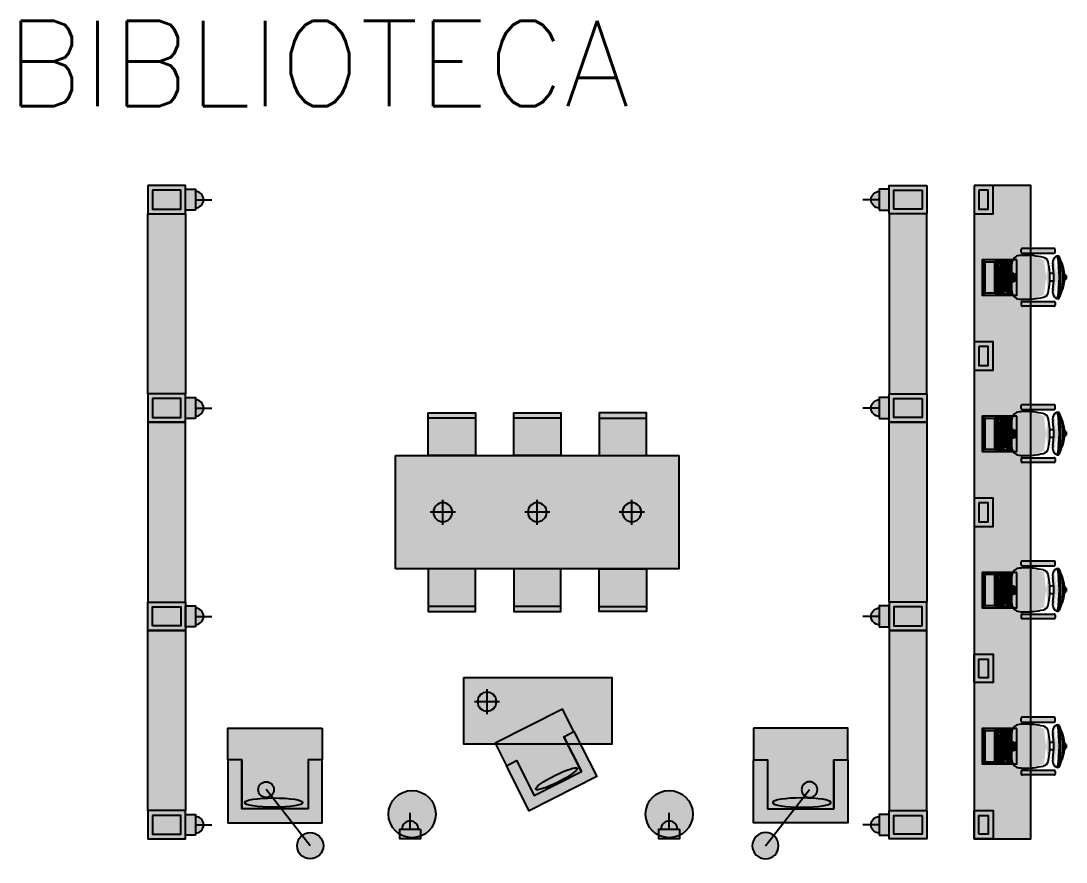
# Model space of a CAD drawing. Header units: inches. Extents: x -55 to 844, y -103 to 167.
# Drawn here: x 190.2 to 201.26, y 3.1 to 12 of the extents above; entities that cross this region are included whole.
import ezdxf

# ---------------------------------------------------------------- set-up
doc = ezdxf.new("R2010")
doc.units = ezdxf.units.IN
doc.header["$MEASUREMENT"] = 0
for name, color, linetype in [('AI-Hatch mob', 254, 'Continuous'), ('AI-Mob', 2, 'Continuous'), ('AI-Pen 03', 3, 'Continuous'), ('AI-Produção', 1, 'Continuous')]:
    doc.layers.add(name, color=color, linetype=linetype)
doc.styles.add('RS50', font='romans.shx', dxfattribs={"height": 0.1})

# ---------------------------------------------------------------- blocks, each defined once
blk = doc.blocks.new('CadeiraEscritório')
at = {"layer": 'AI-Hatch mob'}
h = blk.add_hatch(color=254, dxfattribs=at)
edge = h.paths.add_edge_path()
edge.add_ellipse((0.151, -0.248), major_axis=(-0.0424, 0.0424), ratio=1, start_angle=235.2008, end_angle=300.4707, ccw=False)
edge.add_ellipse((-5.862, -1.331), major_axis=(4.363, 4.363), ratio=1, start_angle=324.1732, end_angle=325.2008, ccw=False)
edge.add_ellipse((-1.006, -0.431), major_axis=(0.875, 0.875), ratio=1, start_angle=311.9008, end_angle=318.915, ccw=False)
edge.add_ellipse((0.145, -0.489), major_axis=(-0.0604, 0.0604), ratio=1, start_angle=145.2619, end_angle=218.4138, ccw=False)
edge.add_ellipse((0, 0.47), major_axis=(-0.746, 0.746), ratio=1, start_angle=126.2623, end_angle=143.7377, ccw=False)
edge.add_ellipse((-0.145, -0.489), major_axis=(0.0604, 0.0604), ratio=1, start_angle=141.5862, end_angle=214.7381, ccw=False)
edge.add_ellipse((1.006, -0.431), major_axis=(-0.875, 0.875), ratio=1, start_angle=41.085, end_angle=48.0992, ccw=False)
edge.add_ellipse((5.862, -1.331), major_axis=(4.363, 4.363), ratio=1, start_angle=124.7992, end_angle=125.8268, ccw=False)
edge.add_ellipse((-0.151, -0.248), major_axis=(-0.0424, 0.0424), ratio=1, start_angle=-30.4707, end_angle=34.7992, ccw=False)
edge.add_ellipse((0, -0.886), major_axis=(0.506, 0.506), ratio=1, start_angle=391.5509, end_angle=418.4491, ccw=False)
edge = h.paths.add_edge_path()
edge.add_ellipse((0, -0.779), major_axis=(0.46, 0.46), ratio=1, start_angle=33.5737, end_angle=56.4263)
edge.add_ellipse((-0.146, -0.04), major_axis=(0.0732, 0.0732), ratio=1, start_angle=185.8367, end_angle=234.3374, ccw=False)
edge.add_ellipse((-0.165, -0.082), major_axis=(0.0425, 0.0425), ratio=1, start_angle=142.6291, end_angle=174.8164, ccw=False)
edge.add_ellipse((0, -1.437), major_axis=(-0.966, 0.966), ratio=1, start_angle=305.5454, end_angle=324.4546, ccw=False)
edge.add_ellipse((0.165, -0.082), major_axis=(0.0425, 0.0425), ratio=1, start_angle=275.1836, end_angle=307.3709, ccw=False)
edge.add_ellipse((0.146, -0.04), major_axis=(-0.0732, 0.0732), ratio=1, start_angle=125.6626, end_angle=174.1633, ccw=False)
at = {"layer": 'AI-Hatch mob', "true_color": 0xdbceac}
h = blk.add_hatch(color=9, dxfattribs=at)
edge = h.paths.add_edge_path()
edge.add_ellipse((0.295, -0.465), major_axis=(0.00707, 0.00707), ratio=1, start_angle=225, end_angle=315, ccw=False)
edge.add_line((0.295, -0.475), (0.265, -0.475))
edge.add_ellipse((0.265, -0.465), major_axis=(0.00707, 0.00707), ratio=1, start_angle=135, end_angle=225, ccw=False)
edge.add_line((0.255, -0.465), (0.255, -0.125))
edge.add_ellipse((0.265, -0.125), major_axis=(0.00707, 0.00707), ratio=1, start_angle=45, end_angle=135, ccw=False)
edge.add_line((0.265, -0.115), (0.295, -0.115))
edge.add_ellipse((0.295, -0.125), major_axis=(0.00707, 0.00707), ratio=1, start_angle=315, end_angle=405, ccw=False)
edge.add_line((0.305, -0.125), (0.305, -0.465))
edge = h.paths.add_edge_path()
edge.add_ellipse((-0.295, -0.125), major_axis=(0.00707, 0.00707), ratio=1, start_angle=45, end_angle=135, ccw=False)
edge.add_line((-0.295, -0.115), (-0.265, -0.115))
edge.add_ellipse((-0.265, -0.125), major_axis=(0.00707, 0.00707), ratio=1, start_angle=315, end_angle=405, ccw=False)
edge.add_line((-0.255, -0.125), (-0.255, -0.465))
edge.add_ellipse((-0.265, -0.465), major_axis=(0.00707, 0.00707), ratio=1, start_angle=225, end_angle=315, ccw=False)
edge.add_line((-0.265, -0.475), (-0.295, -0.475))
edge.add_ellipse((-0.295, -0.465), major_axis=(0.00707, 0.00707), ratio=1, start_angle=135, end_angle=225, ccw=False)
edge.add_line((-0.305, -0.465), (-0.305, -0.125))
for p, q in [((-0.018, 0), (0.018, 0)), ((0.03, -0.015), (-0.03, -0.015)), ((-0.018, -0.004), (0.018, -0.004)), ((-0.305, -0.125), (-0.305, -0.465)), ((-0.265, -0.115), (-0.295, -0.115)), ((-0.255, -0.465), (-0.255, -0.125)), ((-0.04, -0.13), (-0.04, -0.172)), ((0.04, -0.131), (0.04, -0.172)), ((0.255, -0.465), (0.255, -0.125)), ((0.265, -0.115), (0.295, -0.115)), ((0.305, -0.125), (0.305, -0.465)), ((-0.265, -0.475), (-0.295, -0.475)), ((0.265, -0.475), (0.295, -0.475))]:
    blk.add_line(p, q)
for centre, radius, start, end in [((0.01, -0.035), 0.0446, 127.5549, 152.5659), ((-0.01, -0.035), 0.0446, 27.4341, 52.4451), ((-0.195, -0.092), 0.03, 114.1962, 175.8134), ((0, -1.437), 1.366, 80.5072, 99.4928), ((-0.165, -0.082), 0.0601, 187.6291, 219.8164), ((-0.216, -0.078), 0.005, 92.724, 145.9941), ((0, -1.363), 1.308, 80.4832, 99.5168), ((0, -0.671), 0.641, 71.1035, 108.8965), ((-0.001, -0.394), 0.38, 64.5677, 115.2398), ((0.195, -0.092), 0.03, 4.1866, 65.8038), ((0.165, -0.082), 0.0601, 320.1836, 352.2742), ((0.216, -0.078), 0.005, 34.0059, 87.276), ((-0.295, -0.125), 0.01, 90, 180), ((-0.265, -0.125), 0.01, 0, 90), ((-0.146, -0.04), 0.103, 230.8367, 279.3374), ((-0.151, -0.248), 0.06, 102.1709, 169.7992), ((0, -0.886), 0.715, 76.7488, 103.2512), ((0, -0.779), 0.65, 78.5737, 101.4263), ((0.146, -0.04), 0.103, 260.6626, 309.1633), ((0.151, -0.248), 0.06, 10.2008, 77.8291), ((0.265, -0.125), 0.01, 90, 180), ((0.295, -0.125), 0.01, 0, 90), ((5.862, -1.331), 6.17, 169.7992, 170.8268), ((-5.862, -1.331), 6.17, 9.1732, 10.2008), ((1.006, -0.431), 1.238, 176.085, 183.0992), ((-1.006, -0.431), 1.238, 356.9008, 3.915), ((-0.295, -0.465), 0.01, 180, 270), ((-0.265, -0.465), 0.01, 270, 0), ((-0.145, -0.489), 0.0855, 186.5862, 259.7381), ((0.145, -0.489), 0.0855, 280.2619, 353.4138), ((0.265, -0.465), 0.01, 180, 270), ((0.295, -0.465), 0.01, 270, 0), ((0, 0.47), 1.055, 261.2623, 278.7377)]:
    blk.add_arc(centre, radius, start, end)
blk = doc.blocks.new('POLT-80')
at = {"layer": 'AI-Hatch mob'}
for color, points in [(31, [(-0.2667, 0.4), (-0.2667, 0.2807), (-0.6807, 0.2807), (-0.6807, -0.2807), (-0.2667, -0.2807), (-0.2667, -0.4), (-0.8, -0.4), (-0.8, 0.4)]), (254, [(0, 0.4), (-0.2667, 0.4), (-0.2667, 0.2807), (-0.6807, 0.2807), (-0.6807, -0.2807), (-0.2667, -0.2807), (-0.2667, -0.4), (0, -0.4)])]:
    blk.add_hatch(color=color, dxfattribs=at).paths.add_polyline_path(points)
h = blk.add_hatch(color=31, dxfattribs=at)
edge = h.paths.add_edge_path()
edge.add_ellipse((-0.6285, -0.0101), major_axis=(0, 0.2464), ratio=0.157895, start_angle=0, end_angle=360, ccw=False)
blk.add_line((-0.2667, -0.2807), (-0.6807, -0.2807))
at = {"ltscale": 3}
for points in [[(-0.2667, 0.4), (-0.2667, 0.2807), (-0.6807, 0.2807), (-0.6807, -0.2807), (-0.2667, -0.2807), (-0.2667, -0.4), (-0.8, -0.4), (-0.8, 0.4)], [(0, 0.4), (-0.2667, 0.4), (-0.2667, 0.2807), (-0.6807, 0.2807), (-0.6807, -0.2807), (-0.2667, -0.2807), (-0.2667, -0.4), (0, -0.4)]]:
    blk.add_lwpolyline(points, close=True, dxfattribs=at)
at = {"extrusion": (0, 0, -1)}
blk.add_ellipse((-0.6285, -0.0101), major_axis=(0, 0.2464), ratio=0.157895, start_param=4.712389, end_param=10.995574, dxfattribs=at)
blk = doc.blocks.new('arand')
at = {"layer": 'AI-Hatch mob'}
h = blk.add_hatch(color=255, dxfattribs=at)
h.paths.add_polyline_path([(0, 0.11), (-0.103, 0.11), (-0.103, -0.11), (0, -0.11)])
h.paths.add_polyline_path([(-0.103, 0.088, 0.414214), (-0.191, 0), (-0.103, 0)])
h.paths.add_polyline_path([(-0.103, -0.088), (-0.103, 0), (-0.191, 0, 0.414214)])
at = {"color": 1}
blk.add_line((-0.103, 0), (-0.277, 0), dxfattribs=at)
blk.add_lwpolyline([(-0.103, 0.11), (0, 0.11), (0, -0.11), (-0.103, -0.11)], close=True, dxfattribs=at)
blk.add_arc((-0.103, 0), 0.0878, 90, 270, dxfattribs=at)
blk = doc.blocks.new('mes-bibi')
at = {"layer": 'AI-Hatch mob', "true_color": 0xd3bf96}
h = blk.add_hatch(color=9, dxfattribs=at)
h.dxf.hatch_style = 1
h.paths.add_polyline_path([(2.655, 0.395), (2.655, 0.45), (2.155, 0.45), (2.155, 0.395)])
h.paths.add_polyline_path([(1.75, 0.395), (1.75, 0.45), (1.25, 0.45), (1.25, 0.395)])
h.paths.add_polyline_path([(0.345, 0.45), (0.345, 0.395), (0.845, 0.395), (0.845, 0.45)])
h.paths.add_polyline_path([(0.845, -1.65), (0.845, -1.595), (0.345, -1.595), (0.345, -1.65)])
h.paths.add_polyline_path([(1.75, -1.65), (1.75, -1.595), (1.25, -1.595), (1.25, -1.65)])
h.paths.add_polyline_path([(2.655, -1.65), (2.655, -1.595), (2.155, -1.595), (2.155, -1.65)])
at = {"layer": 'AI-Hatch mob'}
for points in [[(0.345, 0.395), (0.345, 0), (0.845, 0), (0.845, 0.395)], [(1.25, 0.395), (1.25, 0), (1.75, 0), (1.75, 0.395)], [(2.155, 0.395), (2.155, 0), (2.655, 0), (2.655, 0.395)], [(0.845, -1.595), (0.845, -1.2), (0.345, -1.2), (0.345, -1.595)], [(1.75, -1.595), (1.75, -1.2), (1.25, -1.2), (1.25, -1.595)], [(2.655, -1.595), (2.655, -1.2), (2.155, -1.2), (2.155, -1.595)]]:
    blk.add_hatch(color=254, dxfattribs=at).paths.add_polyline_path(points)
at = {"layer": 'AI-Hatch mob', "true_color": 0xd3bf96}
h = blk.add_hatch(color=9, dxfattribs=at)
h.dxf.hatch_style = 1
h.paths.add_polyline_path([(3, -1.2), (3, 0), (0, 0), (0, -1.2)])
for p, q in [((0.845, 0.395), (0.345, 0.395)), ((1.75, 0.395), (1.25, 0.395)), ((2.155, 0.395), (2.655, 0.395)), ((0, -1.2), (0, 0)), ((0, 0), (3, 0)), ((3, -1.2), (3, 0)), ((3, -1.2), (0, -1.2)), ((0.845, -1.595), (0.345, -1.595)), ((1.75, -1.595), (1.25, -1.595)), ((2.155, -1.595), (2.655, -1.595))]:
    blk.add_line(p, q)
for points in [[(0.345, 0), (0.345, 0.45), (0.845, 0.45), (0.845, 0)], [(1.25, 0), (1.25, 0.45), (1.75, 0.45), (1.75, 0)], [(2.655, 0), (2.655, 0.45), (2.155, 0.45), (2.155, 0)], [(0.345, -1.2), (0.345, -1.65), (0.845, -1.65), (0.845, -1.2)], [(1.25, -1.2), (1.25, -1.65), (1.75, -1.65), (1.75, -1.2)], [(2.655, -1.2), (2.655, -1.65), (2.155, -1.65), (2.155, -1.2)]]:
    blk.add_lwpolyline(points, close=True)
blk = doc.blocks.new('LumináriaMesa3')
at = {"layer": 'AI-Hatch mob'}
h = blk.add_hatch(color=255, dxfattribs=at)
h.paths.add_polyline_path([(-0.0036, -0.0999, 1), (0.0036, 0.0999, 1)])
h.paths.add_polyline_path([(-0.3157, -0.5029, 1), (-0.3113, -0.383, 1)])
blk.add_line((0, 0), (-0.3135, -0.443))
for centre, radius in [((0, 0), 0.1), ((-0.3135, -0.443), 0.06)]:
    blk.add_circle(centre, radius)
blk = doc.blocks.new('LUSTR')
at = {"layer": 'AI-Mob', "ltscale": 0.5}
for p, q in [((0, -0.133), (0, 0.133)), ((-0.133, 0), (0.133, 0))]:
    blk.add_line(p, q, dxfattribs=at)
blk.add_circle((0, 0), 0.1, dxfattribs=at)
blk = doc.blocks.new('LAPTOP1')
at = {"layer": 'AI-Hatch mob'}
blk.add_hatch(color=255, dxfattribs=at).paths.add_polyline_path([(-0.187, 0.364), (-0.187, 0), (0.187, 0), (0.187, 0.364)])
for p, q in [((-0.043, 0.339), (0.043, 0.339)), ((-0.187, 0.144), (-0.128, 0.144)), ((-0.187, 0.141), (-0.128, 0.141)), ((0.163, 0.206), (-0.163, 0.206)), ((-0.163, 0.202), (0.163, 0.202)), ((-0.163, 0.129), (-0.163, 0.027)), ((-0.163, 0.129), (0.163, 0.129)), ((-0.068, 0.144), (0.068, 0.144)), ((-0.068, 0.141), (0.068, 0.141)), ((0.128, 0.144), (0.187, 0.144)), ((0.128, 0.141), (0.187, 0.141)), ((0.163, 0.027), (0.163, 0.129)), ((-0.187, 0.015), (0.187, 0.015)), ((-0.163, 0.027), (0.163, 0.027))]:
    blk.add_line(p, q)
for points in [[(-0.187, 0.364), (-0.187, 0), (0.187, 0), (0.187, 0.364)], [(-0.043, 0.333), (-0.043, 0.319), (-0.003, 0.319), (-0.003, 0.333)], [(0.003, 0.333), (0.003, 0.319), (0.043, 0.319), (0.043, 0.333)], [(-0.175, 0.312), (-0.175, 0.197), (0.175, 0.197), (0.175, 0.312)], [(-0.172, 0.309), (-0.172, 0.289), (-0.14, 0.289), (-0.14, 0.309)], [(-0.172, 0.287), (-0.172, 0.266), (-0.122, 0.266), (-0.122, 0.287)], [(-0.172, 0.264), (-0.172, 0.244), (-0.133, 0.244), (-0.133, 0.264)], [(-0.172, 0.242), (-0.172, 0.222), (-0.14, 0.222), (-0.14, 0.242)], [(-0.169, 0.305), (-0.169, 0.291), (-0.144, 0.291), (-0.144, 0.305)], [(-0.169, 0.283), (-0.169, 0.268), (-0.125, 0.268), (-0.125, 0.283)], [(-0.169, 0.261), (-0.169, 0.246), (-0.137, 0.246), (-0.137, 0.261)], [(-0.169, 0.238), (-0.169, 0.224), (-0.144, 0.224), (-0.144, 0.238)], [(-0.138, 0.242), (-0.138, 0.222), (-0.117, 0.222), (-0.117, 0.242)], [(-0.134, 0.238), (-0.134, 0.224), (-0.121, 0.224), (-0.121, 0.238)], [(-0.131, 0.264), (-0.131, 0.244), (-0.11, 0.244), (-0.11, 0.264)], [(-0.127, 0.261), (-0.127, 0.246), (-0.114, 0.246), (-0.114, 0.261)], [(-0.119, 0.287), (-0.119, 0.266), (-0.099, 0.266), (-0.099, 0.287)], [(-0.118, 0.309), (-0.118, 0.289), (-0.086, 0.289), (-0.086, 0.309)], [(-0.116, 0.283), (-0.116, 0.268), (-0.102, 0.268), (-0.102, 0.283)], [(-0.115, 0.242), (-0.115, 0.222), (-0.094, 0.222), (-0.094, 0.242)], [(-0.114, 0.305), (-0.114, 0.291), (-0.089, 0.291), (-0.089, 0.305)], [(-0.111, 0.238), (-0.111, 0.224), (-0.098, 0.224), (-0.098, 0.238)], [(-0.108, 0.264), (-0.108, 0.244), (-0.087, 0.244), (-0.087, 0.264)], [(-0.104, 0.261), (-0.104, 0.246), (-0.091, 0.246), (-0.091, 0.261)], [(-0.096, 0.287), (-0.096, 0.266), (-0.075, 0.266), (-0.075, 0.287)], [(-0.092, 0.283), (-0.092, 0.268), (-0.079, 0.268), (-0.079, 0.283)], [(-0.091, 0.242), (-0.091, 0.222), (-0.071, 0.222), (-0.071, 0.242)], [(-0.088, 0.238), (-0.088, 0.224), (-0.074, 0.224), (-0.074, 0.238)], [(-0.085, 0.264), (-0.085, 0.244), (-0.064, 0.244), (-0.064, 0.264)], [(-0.083, 0.309), (-0.083, 0.289), (0.083, 0.289), (0.083, 0.309)], [(-0.081, 0.261), (-0.081, 0.246), (-0.068, 0.246), (-0.068, 0.261)], [(-0.08, 0.305), (-0.08, 0.291), (0.079, 0.291), (0.079, 0.305)], [(-0.073, 0.287), (-0.073, 0.266), (-0.052, 0.266), (-0.052, 0.287)], [(-0.069, 0.283), (-0.069, 0.268), (-0.056, 0.268), (-0.056, 0.283)], [(-0.068, 0.242), (-0.068, 0.222), (-0.047, 0.222), (-0.047, 0.242)], [(-0.065, 0.238), (-0.065, 0.224), (-0.051, 0.224), (-0.051, 0.238)], [(-0.062, 0.264), (-0.062, 0.244), (-0.041, 0.244), (-0.041, 0.264)], [(-0.058, 0.261), (-0.058, 0.246), (-0.044, 0.246), (-0.044, 0.261)], [(-0.05, 0.287), (-0.05, 0.266), (-0.029, 0.266), (-0.029, 0.287)], [(-0.046, 0.283), (-0.046, 0.268), (-0.033, 0.268), (-0.033, 0.283)], [(-0.045, 0.242), (-0.045, 0.222), (-0.024, 0.222), (-0.024, 0.242)], [(-0.041, 0.238), (-0.041, 0.224), (-0.028, 0.224), (-0.028, 0.238)], [(-0.038, 0.264), (-0.038, 0.244), (-0.018, 0.244), (-0.018, 0.264)], [(-0.035, 0.261), (-0.035, 0.246), (-0.021, 0.246), (-0.021, 0.261)], [(-0.027, 0.287), (-0.027, 0.266), (-0.006, 0.266), (-0.006, 0.287)], [(-0.023, 0.283), (-0.023, 0.268), (-0.01, 0.268), (-0.01, 0.283)], [(-0.022, 0.242), (-0.022, 0.222), (-0.001, 0.222), (-0.001, 0.242)], [(-0.018, 0.238), (-0.018, 0.224), (-0.005, 0.224), (-0.005, 0.238)], [(-0.015, 0.264), (-0.015, 0.244), (0.006, 0.244), (0.006, 0.264)], [(-0.012, 0.261), (-0.012, 0.246), (0.002, 0.246), (0.002, 0.261)], [(-0.004, 0.287), (-0.004, 0.266), (0.017, 0.266), (0.017, 0.287)], [(0, 0.283), (0, 0.268), (0.014, 0.268), (0.014, 0.283)], [(0.001, 0.242), (0.001, 0.222), (0.022, 0.222), (0.022, 0.242)], [(0.005, 0.238), (0.005, 0.224), (0.018, 0.224), (0.018, 0.238)], [(0.008, 0.264), (0.008, 0.244), (0.029, 0.244), (0.029, 0.264)], [(0.012, 0.261), (0.012, 0.246), (0.025, 0.246), (0.025, 0.261)], [(0.02, 0.287), (0.02, 0.266), (0.04, 0.266), (0.04, 0.287)], [(0.023, 0.283), (0.023, 0.268), (0.037, 0.268), (0.037, 0.283)], [(0.024, 0.242), (0.024, 0.222), (0.045, 0.222), (0.045, 0.242)], [(0.028, 0.238), (0.028, 0.224), (0.041, 0.224), (0.041, 0.238)], [(0.031, 0.264), (0.031, 0.244), (0.052, 0.244), (0.052, 0.264)], [(0.035, 0.261), (0.035, 0.246), (0.048, 0.246), (0.048, 0.261)], [(0.043, 0.287), (0.043, 0.266), (0.064, 0.266), (0.064, 0.287)], [(0.046, 0.283), (0.046, 0.268), (0.06, 0.268), (0.06, 0.283)], [(0.048, 0.242), (0.048, 0.222), (0.068, 0.222), (0.068, 0.242)], [(0.051, 0.238), (0.051, 0.224), (0.065, 0.224), (0.065, 0.238)], [(0.054, 0.264), (0.054, 0.244), (0.075, 0.244), (0.075, 0.264)], [(0.058, 0.261), (0.058, 0.246), (0.071, 0.246), (0.071, 0.261)], [(0.066, 0.287), (0.066, 0.266), (0.087, 0.266), (0.087, 0.287)], [(0.07, 0.283), (0.07, 0.268), (0.083, 0.268), (0.083, 0.283)], [(0.071, 0.242), (0.071, 0.222), (0.091, 0.222), (0.091, 0.242)], [(0.074, 0.238), (0.074, 0.224), (0.088, 0.224), (0.088, 0.238)], [(0.077, 0.264), (0.077, 0.244), (0.098, 0.244), (0.098, 0.264)], [(0.081, 0.261), (0.081, 0.246), (0.094, 0.246), (0.094, 0.261)], [(0.086, 0.309), (0.086, 0.289), (0.118, 0.289), (0.118, 0.309)], [(0.089, 0.305), (0.089, 0.291), (0.114, 0.291), (0.114, 0.305)], [(0.089, 0.287), (0.089, 0.266), (0.11, 0.266), (0.11, 0.287)], [(0.093, 0.283), (0.093, 0.268), (0.106, 0.268), (0.106, 0.283)], [(0.094, 0.242), (0.094, 0.222), (0.115, 0.222), (0.115, 0.242)], [(0.098, 0.238), (0.098, 0.224), (0.111, 0.224), (0.111, 0.238)], [(0.101, 0.264), (0.101, 0.244), (0.121, 0.244), (0.121, 0.264)], [(0.104, 0.261), (0.104, 0.246), (0.118, 0.246), (0.118, 0.261)], [(0.112, 0.287), (0.112, 0.266), (0.173, 0.266), (0.173, 0.287)], [(0.116, 0.283), (0.116, 0.268), (0.169, 0.268), (0.169, 0.283)], [(0.117, 0.242), (0.117, 0.222), (0.138, 0.222), (0.138, 0.242)], [(0.121, 0.238), (0.121, 0.224), (0.134, 0.224), (0.134, 0.238)], [(0.124, 0.264), (0.124, 0.244), (0.14, 0.244), (0.14, 0.222), (0.173, 0.222), (0.173, 0.264)], [(0.127, 0.261), (0.127, 0.246), (0.144, 0.246), (0.144, 0.224), (0.169, 0.224), (0.169, 0.261)], [(0.14, 0.309), (0.14, 0.289), (0.173, 0.289), (0.173, 0.309)], [(0.144, 0.305), (0.144, 0.291), (0.169, 0.291), (0.169, 0.305)], [(-0.175, 0.181), (-0.175, 0.156), (-0.149, 0.156), (-0.149, 0.181)], [(-0.172, 0.22), (-0.172, 0.199), (-0.152, 0.199), (-0.152, 0.22)], [(-0.172, 0.179), (-0.172, 0.158), (-0.152, 0.158), (-0.152, 0.179)], [(-0.169, 0.216), (-0.169, 0.201), (-0.155, 0.201), (-0.155, 0.216)], [(-0.169, 0.175), (-0.169, 0.16), (-0.155, 0.16), (-0.155, 0.175)], [(-0.149, 0.22), (-0.149, 0.199), (-0.129, 0.199), (-0.129, 0.22)], [(-0.146, 0.216), (-0.146, 0.201), (-0.132, 0.201), (-0.132, 0.216)], [(-0.128, 0.153), (-0.128, 0.135), (-0.068, 0.135), (-0.068, 0.153)], [(-0.126, 0.22), (-0.126, 0.199), (-0.105, 0.199), (-0.105, 0.22)], [(-0.125, 0.181), (-0.125, 0.156), (-0.03, 0.156), (-0.03, 0.181)], [(-0.125, 0.15), (-0.125, 0.138), (-0.071, 0.138), (-0.071, 0.15)], [(-0.123, 0.179), (-0.123, 0.158), (-0.102, 0.158), (-0.102, 0.179)], [(-0.122, 0.216), (-0.122, 0.201), (-0.109, 0.201), (-0.109, 0.216)], [(-0.119, 0.175), (-0.119, 0.16), (-0.106, 0.16), (-0.106, 0.175)], [(-0.103, 0.22), (-0.103, 0.199), (-0.082, 0.199), (-0.082, 0.22)], [(-0.1, 0.179), (-0.1, 0.158), (-0.079, 0.158), (-0.079, 0.179)], [(-0.099, 0.216), (-0.099, 0.201), (-0.086, 0.201), (-0.086, 0.216)], [(-0.096, 0.175), (-0.096, 0.16), (-0.082, 0.16), (-0.082, 0.175)], [(-0.08, 0.22), (-0.08, 0.199), (-0.059, 0.199), (-0.059, 0.22)], [(-0.076, 0.216), (-0.076, 0.201), (-0.063, 0.201), (-0.063, 0.216)], [(-0.076, 0.179), (-0.076, 0.158), (-0.056, 0.158), (-0.056, 0.179)], [(-0.073, 0.175), (-0.073, 0.16), (-0.059, 0.16), (-0.059, 0.175)], [(-0.057, 0.22), (-0.057, 0.199), (-0.036, 0.199), (-0.036, 0.22)], [(-0.053, 0.216), (-0.053, 0.201), (-0.04, 0.201), (-0.04, 0.216)], [(-0.053, 0.179), (-0.053, 0.158), (-0.032, 0.158), (-0.032, 0.179)], [(-0.049, 0.175), (-0.049, 0.16), (-0.036, 0.16), (-0.036, 0.175)], [(-0.034, 0.22), (-0.034, 0.199), (-0.013, 0.199), (-0.013, 0.22)], [(-0.03, 0.216), (-0.03, 0.201), (-0.016, 0.201), (-0.016, 0.216)], [(-0.022, 0.181), (-0.022, 0.156), (0.072, 0.156), (0.072, 0.181)], [(-0.02, 0.179), (-0.02, 0.158), (0.001, 0.158), (0.001, 0.179)], [(-0.016, 0.175), (-0.016, 0.16), (-0.003, 0.16), (-0.003, 0.175)], [(-0.01, 0.22), (-0.01, 0.199), (0.01, 0.199), (0.01, 0.22)], [(-0.007, 0.216), (-0.007, 0.201), (0.007, 0.201), (0.007, 0.216)], [(0.003, 0.179), (0.003, 0.158), (0.024, 0.158), (0.024, 0.179)], [(0.007, 0.175), (0.007, 0.16), (0.02, 0.16), (0.02, 0.175)], [(0.013, 0.22), (0.013, 0.199), (0.034, 0.199), (0.034, 0.22)], [(0.016, 0.216), (0.016, 0.201), (0.03, 0.201), (0.03, 0.216)], [(0.026, 0.179), (0.026, 0.158), (0.047, 0.158), (0.047, 0.179)], [(0.03, 0.175), (0.03, 0.16), (0.043, 0.16), (0.043, 0.175)], [(0.036, 0.22), (0.036, 0.199), (0.057, 0.199), (0.057, 0.22)], [(0.04, 0.216), (0.04, 0.201), (0.053, 0.201), (0.053, 0.216)], [(0.049, 0.179), (0.049, 0.158), (0.07, 0.158), (0.07, 0.179)], [(0.053, 0.175), (0.053, 0.16), (0.066, 0.16), (0.066, 0.175)], [(0.059, 0.22), (0.059, 0.199), (0.08, 0.199), (0.08, 0.22)], [(0.063, 0.216), (0.063, 0.201), (0.076, 0.201), (0.076, 0.216)], [(0.068, 0.153), (0.068, 0.135), (0.128, 0.135), (0.128, 0.153)], [(0.08, 0.181), (0.08, 0.156), (0.175, 0.156), (0.175, 0.181)], [(0.082, 0.22), (0.082, 0.199), (0.103, 0.199), (0.103, 0.22)], [(0.082, 0.179), (0.082, 0.158), (0.103, 0.158), (0.103, 0.179)], [(0.086, 0.216), (0.086, 0.201), (0.099, 0.201), (0.099, 0.216)], [(0.086, 0.175), (0.086, 0.16), (0.099, 0.16), (0.099, 0.175)], [(0.105, 0.22), (0.105, 0.199), (0.126, 0.199), (0.126, 0.22)], [(0.105, 0.179), (0.105, 0.158), (0.126, 0.158), (0.126, 0.179)], [(0.109, 0.216), (0.109, 0.201), (0.122, 0.201), (0.122, 0.216)], [(0.109, 0.175), (0.109, 0.16), (0.122, 0.16), (0.122, 0.175)], [(0.129, 0.22), (0.129, 0.199), (0.149, 0.199), (0.149, 0.22)], [(0.129, 0.179), (0.129, 0.158), (0.149, 0.158), (0.149, 0.179)], [(0.132, 0.216), (0.132, 0.201), (0.146, 0.201), (0.146, 0.216)], [(0.132, 0.175), (0.132, 0.16), (0.146, 0.16), (0.146, 0.175)], [(0.152, 0.22), (0.152, 0.199), (0.173, 0.199), (0.173, 0.22)], [(0.152, 0.179), (0.152, 0.158), (0.173, 0.158), (0.173, 0.179)], [(0.155, 0.216), (0.155, 0.201), (0.169, 0.201), (0.169, 0.216)], [(0.155, 0.175), (0.155, 0.16), (0.169, 0.16), (0.169, 0.175)]]:
    blk.add_lwpolyline(points, close=True)
for points in [[(-0.172, 0.309), (-0.169, 0.305)], [(-0.169, 0.291), (-0.172, 0.289)], [(-0.172, 0.287), (-0.169, 0.283)], [(-0.169, 0.268), (-0.172, 0.266)], [(-0.172, 0.264), (-0.169, 0.261)], [(-0.169, 0.246), (-0.172, 0.244)], [(-0.172, 0.242), (-0.169, 0.238)], [(-0.169, 0.224), (-0.172, 0.222)], [(-0.144, 0.305), (-0.14, 0.309)], [(-0.144, 0.291), (-0.14, 0.289)], [(-0.144, 0.238), (-0.14, 0.242)], [(-0.144, 0.224), (-0.14, 0.222)], [(-0.138, 0.242), (-0.134, 0.238)], [(-0.134, 0.224), (-0.138, 0.222)], [(-0.137, 0.261), (-0.133, 0.264)], [(-0.137, 0.246), (-0.133, 0.244)], [(-0.131, 0.264), (-0.127, 0.261)], [(-0.127, 0.246), (-0.131, 0.244)], [(-0.125, 0.283), (-0.122, 0.287)], [(-0.125, 0.268), (-0.122, 0.266)], [(-0.121, 0.238), (-0.117, 0.242)], [(-0.121, 0.224), (-0.117, 0.222)], [(-0.119, 0.287), (-0.116, 0.283)], [(-0.116, 0.268), (-0.119, 0.266)], [(-0.118, 0.309), (-0.114, 0.305)], [(-0.114, 0.291), (-0.118, 0.289)], [(-0.115, 0.242), (-0.111, 0.238)], [(-0.111, 0.224), (-0.115, 0.222)], [(-0.114, 0.261), (-0.11, 0.264)], [(-0.114, 0.246), (-0.11, 0.244)], [(-0.108, 0.264), (-0.104, 0.261)], [(-0.104, 0.246), (-0.108, 0.244)], [(-0.102, 0.283), (-0.099, 0.287)], [(-0.102, 0.268), (-0.099, 0.266)], [(-0.098, 0.238), (-0.094, 0.242)], [(-0.098, 0.224), (-0.094, 0.222)], [(-0.096, 0.287), (-0.092, 0.283)], [(-0.092, 0.268), (-0.096, 0.266)], [(-0.091, 0.261), (-0.087, 0.264)], [(-0.091, 0.246), (-0.087, 0.244)], [(-0.091, 0.242), (-0.088, 0.238)], [(-0.088, 0.224), (-0.091, 0.222)], [(-0.089, 0.305), (-0.086, 0.309)], [(-0.089, 0.291), (-0.086, 0.289)], [(-0.085, 0.264), (-0.081, 0.261)], [(-0.081, 0.246), (-0.085, 0.244)], [(-0.083, 0.309), (-0.08, 0.305)], [(-0.08, 0.291), (-0.083, 0.289)], [(-0.079, 0.283), (-0.075, 0.287)], [(-0.079, 0.268), (-0.075, 0.266)], [(-0.074, 0.238), (-0.071, 0.242)], [(-0.074, 0.224), (-0.071, 0.222)], [(-0.073, 0.287), (-0.069, 0.283)], [(-0.069, 0.268), (-0.073, 0.266)], [(-0.068, 0.261), (-0.064, 0.264)], [(-0.068, 0.246), (-0.064, 0.244)], [(-0.068, 0.242), (-0.065, 0.238)], [(-0.065, 0.224), (-0.068, 0.222)], [(-0.062, 0.264), (-0.058, 0.261)], [(-0.058, 0.246), (-0.062, 0.244)], [(-0.056, 0.283), (-0.052, 0.287)], [(-0.056, 0.268), (-0.052, 0.266)], [(-0.051, 0.238), (-0.047, 0.242)], [(-0.051, 0.224), (-0.047, 0.222)], [(-0.05, 0.287), (-0.046, 0.283)], [(-0.046, 0.268), (-0.05, 0.266)], [(-0.045, 0.242), (-0.041, 0.238)], [(-0.041, 0.224), (-0.045, 0.222)], [(-0.044, 0.261), (-0.041, 0.264)], [(-0.044, 0.246), (-0.041, 0.244)], [(-0.038, 0.264), (-0.035, 0.261)], [(-0.035, 0.246), (-0.038, 0.244)], [(-0.033, 0.283), (-0.029, 0.287)], [(-0.033, 0.268), (-0.029, 0.266)], [(-0.028, 0.238), (-0.024, 0.242)], [(-0.028, 0.224), (-0.024, 0.222)], [(-0.027, 0.287), (-0.023, 0.283)], [(-0.023, 0.268), (-0.027, 0.266)], [(-0.022, 0.242), (-0.018, 0.238)], [(-0.018, 0.224), (-0.022, 0.222)], [(-0.021, 0.261), (-0.018, 0.264)], [(-0.021, 0.246), (-0.018, 0.244)], [(-0.015, 0.264), (-0.012, 0.261)], [(-0.012, 0.246), (-0.015, 0.244)], [(-0.01, 0.283), (-0.006, 0.287)], [(-0.01, 0.268), (-0.006, 0.266)], [(-0.005, 0.238), (-0.001, 0.242)], [(-0.005, 0.224), (-0.001, 0.222)], [(-0.004, 0.287), (0, 0.283)], [(0, 0.268), (-0.004, 0.266)], [(0.001, 0.242), (0.005, 0.238)], [(0.005, 0.224), (0.001, 0.222)], [(0.002, 0.261), (0.006, 0.264)], [(0.002, 0.246), (0.006, 0.244)], [(0.008, 0.264), (0.012, 0.261)], [(0.012, 0.246), (0.008, 0.244)], [(0.014, 0.283), (0.017, 0.287)], [(0.014, 0.268), (0.017, 0.266)], [(0.018, 0.238), (0.022, 0.242)], [(0.018, 0.224), (0.022, 0.222)], [(0.02, 0.287), (0.023, 0.283)], [(0.023, 0.268), (0.02, 0.266)], [(0.024, 0.242), (0.028, 0.238)], [(0.028, 0.224), (0.024, 0.222)], [(0.025, 0.261), (0.029, 0.264)], [(0.025, 0.246), (0.029, 0.244)], [(0.031, 0.264), (0.035, 0.261)], [(0.035, 0.246), (0.031, 0.244)], [(0.037, 0.283), (0.04, 0.287)], [(0.037, 0.268), (0.04, 0.266)], [(0.041, 0.238), (0.045, 0.242)], [(0.041, 0.224), (0.045, 0.222)], [(0.043, 0.287), (0.046, 0.283)], [(0.046, 0.268), (0.043, 0.266)], [(0.048, 0.261), (0.052, 0.264)], [(0.048, 0.246), (0.052, 0.244)], [(0.048, 0.242), (0.051, 0.238)], [(0.051, 0.224), (0.048, 0.222)], [(0.054, 0.264), (0.058, 0.261)], [(0.058, 0.246), (0.054, 0.244)], [(0.06, 0.283), (0.064, 0.287)], [(0.06, 0.268), (0.064, 0.266)], [(0.065, 0.238), (0.068, 0.242)], [(0.065, 0.224), (0.068, 0.222)], [(0.066, 0.287), (0.07, 0.283)], [(0.07, 0.268), (0.066, 0.266)], [(0.071, 0.261), (0.075, 0.264)], [(0.071, 0.246), (0.075, 0.244)], [(0.071, 0.242), (0.074, 0.238)], [(0.074, 0.224), (0.071, 0.222)], [(0.077, 0.264), (0.081, 0.261)], [(0.081, 0.246), (0.077, 0.244)], [(0.079, 0.305), (0.083, 0.309)], [(0.079, 0.291), (0.083, 0.289)], [(0.083, 0.283), (0.087, 0.287)], [(0.083, 0.268), (0.087, 0.266)], [(0.086, 0.309), (0.089, 0.305)], [(0.089, 0.291), (0.086, 0.289)], [(0.088, 0.238), (0.091, 0.242)], [(0.088, 0.224), (0.091, 0.222)], [(0.089, 0.287), (0.093, 0.283)], [(0.093, 0.268), (0.089, 0.266)], [(0.094, 0.261), (0.098, 0.264)], [(0.094, 0.246), (0.098, 0.244)], [(0.094, 0.242), (0.098, 0.238)], [(0.098, 0.224), (0.094, 0.222)], [(0.101, 0.264), (0.104, 0.261)], [(0.104, 0.246), (0.101, 0.244)], [(0.106, 0.283), (0.11, 0.287)], [(0.106, 0.268), (0.11, 0.266)], [(0.111, 0.238), (0.115, 0.242)], [(0.111, 0.224), (0.115, 0.222)], [(0.112, 0.287), (0.116, 0.283)], [(0.116, 0.268), (0.112, 0.266)], [(0.114, 0.305), (0.118, 0.309)], [(0.114, 0.291), (0.118, 0.289)], [(0.117, 0.242), (0.121, 0.238)], [(0.121, 0.224), (0.117, 0.222)], [(0.118, 0.261), (0.121, 0.264)], [(0.118, 0.246), (0.121, 0.244)], [(0.124, 0.264), (0.127, 0.261)], [(0.124, 0.244), (0.127, 0.246)], [(0.134, 0.238), (0.138, 0.242)], [(0.134, 0.224), (0.138, 0.222)], [(0.14, 0.309), (0.144, 0.305)], [(0.144, 0.291), (0.14, 0.289)], [(0.14, 0.244), (0.144, 0.246)], [(0.14, 0.222), (0.144, 0.224)], [(0.169, 0.305), (0.173, 0.309)], [(0.169, 0.291), (0.173, 0.289)], [(0.169, 0.283), (0.173, 0.287)], [(0.169, 0.268), (0.173, 0.266)], [(0.169, 0.261), (0.173, 0.264)], [(0.169, 0.224), (0.173, 0.222)], [(-0.172, 0.22), (-0.169, 0.216)], [(-0.169, 0.201), (-0.172, 0.199)], [(-0.172, 0.179), (-0.169, 0.175)], [(-0.169, 0.16), (-0.172, 0.158)], [(-0.155, 0.216), (-0.152, 0.22)], [(-0.155, 0.201), (-0.152, 0.199)], [(-0.155, 0.175), (-0.152, 0.179)], [(-0.155, 0.16), (-0.152, 0.158)], [(-0.149, 0.22), (-0.146, 0.216)], [(-0.146, 0.201), (-0.149, 0.199)], [(-0.132, 0.216), (-0.129, 0.22)], [(-0.132, 0.201), (-0.129, 0.199)], [(-0.126, 0.22), (-0.122, 0.216)], [(-0.122, 0.201), (-0.126, 0.199)], [(-0.123, 0.179), (-0.119, 0.175)], [(-0.119, 0.16), (-0.123, 0.158)], [(-0.109, 0.216), (-0.105, 0.22)], [(-0.109, 0.201), (-0.105, 0.199)], [(-0.106, 0.175), (-0.102, 0.179)], [(-0.106, 0.16), (-0.102, 0.158)], [(-0.103, 0.22), (-0.099, 0.216)], [(-0.099, 0.201), (-0.103, 0.199)], [(-0.1, 0.179), (-0.096, 0.175)], [(-0.096, 0.16), (-0.1, 0.158)], [(-0.086, 0.216), (-0.082, 0.22)], [(-0.086, 0.201), (-0.082, 0.199)], [(-0.082, 0.175), (-0.079, 0.179)], [(-0.082, 0.16), (-0.079, 0.158)], [(-0.08, 0.22), (-0.076, 0.216)], [(-0.076, 0.201), (-0.08, 0.199)], [(-0.076, 0.179), (-0.073, 0.175)], [(-0.073, 0.16), (-0.076, 0.158)], [(-0.063, 0.216), (-0.059, 0.22)], [(-0.063, 0.201), (-0.059, 0.199)], [(-0.059, 0.175), (-0.056, 0.179)], [(-0.059, 0.16), (-0.056, 0.158)], [(-0.057, 0.22), (-0.053, 0.216)], [(-0.053, 0.201), (-0.057, 0.199)], [(-0.053, 0.179), (-0.049, 0.175)], [(-0.049, 0.16), (-0.053, 0.158)], [(-0.04, 0.216), (-0.036, 0.22)], [(-0.04, 0.201), (-0.036, 0.199)], [(-0.036, 0.175), (-0.032, 0.179)], [(-0.036, 0.16), (-0.032, 0.158)], [(-0.034, 0.22), (-0.03, 0.216)], [(-0.03, 0.201), (-0.034, 0.199)], [(-0.02, 0.179), (-0.016, 0.175)], [(-0.016, 0.16), (-0.02, 0.158)], [(-0.016, 0.216), (-0.013, 0.22)], [(-0.016, 0.201), (-0.013, 0.199)], [(-0.01, 0.22), (-0.007, 0.216)], [(-0.007, 0.201), (-0.01, 0.199)], [(-0.003, 0.175), (0.001, 0.179)], [(-0.003, 0.16), (0.001, 0.158)], [(0.003, 0.179), (0.007, 0.175)], [(0.007, 0.16), (0.003, 0.158)], [(0.007, 0.216), (0.01, 0.22)], [(0.007, 0.201), (0.01, 0.199)], [(0.013, 0.22), (0.016, 0.216)], [(0.016, 0.201), (0.013, 0.199)], [(0.02, 0.175), (0.024, 0.179)], [(0.02, 0.16), (0.024, 0.158)], [(0.026, 0.179), (0.03, 0.175)], [(0.03, 0.16), (0.026, 0.158)], [(0.03, 0.216), (0.034, 0.22)], [(0.03, 0.201), (0.034, 0.199)], [(0.036, 0.22), (0.04, 0.216)], [(0.04, 0.201), (0.036, 0.199)], [(0.043, 0.175), (0.047, 0.179)], [(0.043, 0.16), (0.047, 0.158)], [(0.049, 0.179), (0.053, 0.175)], [(0.053, 0.16), (0.049, 0.158)], [(0.053, 0.216), (0.057, 0.22)], [(0.053, 0.201), (0.057, 0.199)], [(0.059, 0.22), (0.063, 0.216)], [(0.063, 0.201), (0.059, 0.199)], [(0.066, 0.175), (0.07, 0.179)], [(0.066, 0.16), (0.07, 0.158)], [(0.071, 0.15), (0.071, 0.138), (0.125, 0.138), (0.125, 0.15), (0.071, 0.15)], [(0.076, 0.216), (0.08, 0.22)], [(0.076, 0.201), (0.08, 0.199)], [(0.082, 0.22), (0.086, 0.216)], [(0.086, 0.201), (0.082, 0.199)], [(0.082, 0.179), (0.086, 0.175)], [(0.086, 0.16), (0.082, 0.158)], [(0.099, 0.216), (0.103, 0.22)], [(0.099, 0.201), (0.103, 0.199)], [(0.099, 0.175), (0.103, 0.179)], [(0.099, 0.16), (0.103, 0.158)], [(0.105, 0.22), (0.109, 0.216)], [(0.109, 0.201), (0.105, 0.199)], [(0.105, 0.179), (0.109, 0.175)], [(0.109, 0.16), (0.105, 0.158)], [(0.122, 0.216), (0.126, 0.22)], [(0.122, 0.201), (0.126, 0.199)], [(0.122, 0.175), (0.126, 0.179)], [(0.122, 0.16), (0.126, 0.158)], [(0.129, 0.22), (0.132, 0.216)], [(0.132, 0.201), (0.129, 0.199)], [(0.129, 0.179), (0.132, 0.175)], [(0.132, 0.16), (0.129, 0.158)], [(0.146, 0.216), (0.149, 0.22)], [(0.146, 0.201), (0.149, 0.199)], [(0.146, 0.175), (0.149, 0.179)], [(0.146, 0.16), (0.149, 0.158)], [(0.152, 0.22), (0.155, 0.216)], [(0.155, 0.201), (0.152, 0.199)], [(0.152, 0.179), (0.155, 0.175)], [(0.155, 0.16), (0.152, 0.158)], [(0.169, 0.216), (0.173, 0.22)], [(0.169, 0.201), (0.173, 0.199)], [(0.169, 0.175), (0.173, 0.179)], [(0.169, 0.16), (0.173, 0.158)]]:
    blk.add_lwpolyline(points)
blk.add_arc((0, 0.297), 0.0602, 44.7569, 135.2431)

msp = doc.modelspace()

# ---------------------------------------------------------------- hatches: boundary and pattern name
at = {"layer": 'AI-Hatch mob', "true_color": 0x91785b}
h = msp.add_hatch(color=35, dxfattribs=at)
h.paths.add_polyline_path([(191.595, 10.206), (191.595, 10.006), (191.895, 10.006), (191.895, 10.206)], flags=16)
h.paths.add_polyline_path([(191.545, 10.256), (191.545, 9.956), (191.945, 9.956), (191.945, 10.256)])
h.paths.add_polyline_path([(191.595, 8.003), (191.595, 7.803), (191.895, 7.803), (191.895, 8.003)], flags=16)
h.paths.add_polyline_path([(191.545, 8.053), (191.545, 7.753), (191.945, 7.753), (191.945, 8.053)])
h.paths.add_polyline_path([(191.595, 5.6), (191.595, 5.8), (191.895, 5.8), (191.895, 5.6)], flags=16)
h.paths.add_polyline_path([(191.545, 5.55), (191.545, 5.85), (191.945, 5.85), (191.945, 5.55)])
h.paths.add_polyline_path([(191.595, 3.596), (191.595, 3.396), (191.895, 3.396), (191.895, 3.596)], flags=16)
h.paths.add_polyline_path([(191.545, 3.646), (191.545, 3.346), (191.945, 3.346), (191.945, 3.646)])
at = {"layer": 'AI-Hatch mob', "ltscale": 3, "true_color": 0xe8deba}
h = msp.add_hatch(color=254, dxfattribs=at)
h.paths.add_polyline_path([(191.595, 3.596), (191.595, 3.396), (191.895, 3.396), (191.895, 3.596)])
h.paths.add_polyline_path([(191.595, 5.6), (191.595, 5.8), (191.895, 5.8), (191.895, 5.6)])
h.paths.add_polyline_path([(191.595, 8.003), (191.595, 7.803), (191.895, 7.803), (191.895, 8.003)])
h.paths.add_polyline_path([(191.595, 10.206), (191.595, 10.006), (191.895, 10.006), (191.895, 10.206)])
at = {"layer": 'AI-Hatch mob', "ltscale": 3, "true_color": 0x91785b}
h = msp.add_hatch(color=35, dxfattribs=at)
h.paths.add_polyline_path([(199.735, 10.206), (199.735, 10.006), (199.435, 10.006), (199.435, 10.206)], flags=16)
h.paths.add_polyline_path([(199.785, 10.256), (199.785, 9.956), (199.385, 9.956), (199.385, 10.256)])
at = {"layer": 'AI-Hatch mob', "ltscale": 3, "true_color": 0xe8deba}
for points in [[(199.735, 10.206), (199.735, 10.006), (199.435, 10.006), (199.435, 10.206)], [(199.735, 8.003), (199.735, 7.803), (199.435, 7.803), (199.435, 8.003)], [(199.735, 5.6), (199.735, 5.8), (199.435, 5.8), (199.435, 5.6)]]:
    msp.add_hatch(color=254, dxfattribs=at).paths.add_polyline_path(points)
at = {"layer": 'AI-Hatch mob', "true_color": 0xdbceac}
h = msp.add_hatch(color=9, dxfattribs=at)
h.paths.add_polyline_path([(200.285, 10.256), (200.285, 3.346), (200.885, 3.346), (200.885, 10.256)])
h.paths.add_polyline_path([(200.285, 10.256), (200.285, 9.956), (200.485, 9.956), (200.485, 10.256)], flags=16)
h.paths.add_polyline_path([(200.285, 8.604), (200.285, 8.304), (200.485, 8.304), (200.485, 8.604)], flags=16)
h.paths.add_polyline_path([(200.285, 6.951), (200.285, 6.651), (200.485, 6.651), (200.485, 6.951)], flags=16)
h.paths.add_polyline_path([(200.285, 4.999), (200.285, 5.299), (200.485, 5.299), (200.485, 4.999)], flags=16)
h.paths.add_polyline_path([(200.285, 3.346), (200.285, 3.646), (200.485, 3.646), (200.485, 3.346)], flags=16)
at = {"layer": 'AI-Hatch mob', "ltscale": 3, "true_color": 0x91785b}
h = msp.add_hatch(color=35, dxfattribs=at)
h.paths.add_polyline_path([(200.285, 10.256), (200.285, 9.956), (200.485, 9.956), (200.485, 10.256)])
h.paths.add_polyline_path([(200.335, 10.206), (200.335, 10.006), (200.435, 10.006), (200.435, 10.206)], flags=16)
h.paths.add_polyline_path([(200.285, 8.604), (200.285, 8.304), (200.485, 8.304), (200.485, 8.604)])
h.paths.add_polyline_path([(200.335, 8.554), (200.335, 8.354), (200.435, 8.354), (200.435, 8.554)], flags=16)
h.paths.add_polyline_path([(200.285, 6.951), (200.285, 6.651), (200.485, 6.651), (200.485, 6.951)])
h.paths.add_polyline_path([(200.335, 6.901), (200.335, 6.701), (200.435, 6.701), (200.435, 6.901)], flags=16)
h.paths.add_polyline_path([(200.335, 5.049), (200.335, 5.249), (200.435, 5.249), (200.435, 5.049)], flags=16)
h.paths.add_polyline_path([(200.285, 4.999), (200.285, 5.299), (200.485, 5.299), (200.485, 4.999)])
h.paths.add_polyline_path([(200.335, 3.396), (200.335, 3.596), (200.435, 3.596), (200.435, 3.396)], flags=16)
h.paths.add_polyline_path([(200.285, 3.346), (200.285, 3.646), (200.485, 3.646), (200.485, 3.346)])
at = {"layer": 'AI-Hatch mob', "true_color": 0xdbceac}
h = msp.add_hatch(color=9, dxfattribs=at)
h.paths.add_polyline_path([(200.335, 3.396), (200.335, 3.596), (200.435, 3.596), (200.435, 3.396)])
h.paths.add_polyline_path([(200.335, 5.049), (200.335, 5.249), (200.435, 5.249), (200.435, 5.049)])
h.paths.add_polyline_path([(200.335, 6.901), (200.335, 6.701), (200.435, 6.701), (200.435, 6.901)])
h.paths.add_polyline_path([(200.335, 8.554), (200.335, 8.354), (200.435, 8.354), (200.435, 8.554)])
h.paths.add_polyline_path([(200.335, 10.206), (200.335, 10.006), (200.435, 10.006), (200.435, 10.206)])
for points in [[(191.945, 9.956), (191.545, 9.956), (191.545, 8.053), (191.945, 8.053)], [(199.385, 9.956), (199.785, 9.956), (199.785, 8.053), (199.385, 8.053)], [(191.945, 7.753), (191.545, 7.753), (191.545, 5.85), (191.945, 5.85)], [(199.385, 7.753), (199.785, 7.753), (199.785, 5.85), (199.385, 5.85)], [(191.545, 3.646), (191.945, 3.646), (191.945, 5.55), (191.545, 5.55)], [(199.385, 5.55), (199.785, 5.55), (199.785, 3.646), (199.385, 3.646)]]:
    msp.add_hatch(color=9, dxfattribs=at).paths.add_polyline_path(points)
at = {"layer": 'AI-Hatch mob', "ltscale": 3, "true_color": 0x91785b}
h = msp.add_hatch(color=35, dxfattribs=at)
h.paths.add_polyline_path([(199.785, 8.053), (199.785, 7.753), (199.385, 7.753), (199.385, 8.053)])
h.paths.add_polyline_path([(199.735, 8.003), (199.735, 7.803), (199.435, 7.803), (199.435, 8.003)], flags=16)
h = msp.add_hatch(color=35, dxfattribs=at)
h.paths.add_polyline_path([(199.785, 5.55), (199.785, 5.85), (199.385, 5.85), (199.385, 5.55)])
h.paths.add_polyline_path([(199.735, 5.6), (199.735, 5.8), (199.435, 5.8), (199.435, 5.6)], flags=16)
at = {"layer": 'AI-Hatch mob', "true_color": 0xd3bf96}
msp.add_hatch(color=9, dxfattribs=at).paths.add_polyline_path([(196.458, 4.351), (196.458, 5.051), (194.883, 5.051), (194.883, 4.351)])
at = {"layer": 'AI-Hatch mob', "true_color": 0xe3d4ad}
for points in [[(194.591, 3.609, 1), (194.091, 3.609, 1)], [(197.31, 3.609, 1), (196.81, 3.609, 1)]]:
    msp.add_hatch(color=254, dxfattribs=at).paths.add_polyline_path(points)
at = {"layer": 'AI-Hatch mob', "true_color": 0x91785b}
h = msp.add_hatch(color=35, dxfattribs=at)
h.paths.add_polyline_path([(199.735, 3.596), (199.735, 3.396), (199.435, 3.396), (199.435, 3.596)], flags=16)
h.paths.add_polyline_path([(199.785, 3.646), (199.385, 3.646), (199.385, 3.346), (199.785, 3.346)])
at = {"layer": 'AI-Hatch mob', "true_color": 0xe8deba}
msp.add_hatch(color=254, dxfattribs=at).paths.add_polyline_path([(199.735, 3.596), (199.435, 3.596), (199.435, 3.396), (199.735, 3.396)])

# ---------------------------------------------------------------- linework, layer by layer
at = {"layer": 'AI-Mob'}
for points in [[(191.545, 10.256), (191.545, 9.956), (191.945, 9.956), (191.945, 10.256)], [(191.595, 10.206), (191.595, 10.006), (191.895, 10.006), (191.895, 10.206)], [(199.785, 10.256), (199.785, 9.956), (199.385, 9.956), (199.385, 10.256)], [(199.735, 10.206), (199.735, 10.006), (199.435, 10.006), (199.435, 10.206)], [(200.285, 10.256), (200.285, 3.346), (200.885, 3.346), (200.885, 10.256)], [(200.285, 10.256), (200.285, 9.956), (200.485, 9.956), (200.485, 10.256)], [(200.335, 10.206), (200.335, 10.006), (200.435, 10.006), (200.435, 10.206)], [(191.545, 9.956), (191.945, 9.956), (191.945, 8.053), (191.545, 8.053)], [(199.785, 9.956), (199.385, 9.956), (199.385, 8.053), (199.785, 8.053)], [(200.285, 8.604), (200.285, 8.304), (200.485, 8.304), (200.485, 8.604)], [(200.335, 8.554), (200.335, 8.354), (200.435, 8.354), (200.435, 8.554)], [(191.545, 8.053), (191.545, 7.753), (191.945, 7.753), (191.945, 8.053)], [(191.595, 8.003), (191.595, 7.803), (191.895, 7.803), (191.895, 8.003)], [(199.785, 8.053), (199.785, 7.753), (199.385, 7.753), (199.385, 8.053)], [(199.735, 8.003), (199.735, 7.803), (199.435, 7.803), (199.435, 8.003)], [(191.545, 5.85), (191.945, 5.85), (191.945, 7.753), (191.545, 7.753)], [(199.785, 5.85), (199.385, 5.85), (199.385, 7.753), (199.785, 7.753)], [(200.285, 6.951), (200.285, 6.651), (200.485, 6.651), (200.485, 6.951)], [(200.335, 6.901), (200.335, 6.701), (200.435, 6.701), (200.435, 6.901)], [(191.545, 5.55), (191.545, 5.85), (191.945, 5.85), (191.945, 5.55)], [(191.595, 5.6), (191.595, 5.8), (191.895, 5.8), (191.895, 5.6)], [(199.785, 5.55), (199.785, 5.85), (199.385, 5.85), (199.385, 5.55)], [(199.735, 5.6), (199.735, 5.8), (199.435, 5.8), (199.435, 5.6)], [(191.545, 5.55), (191.945, 5.55), (191.945, 3.646), (191.545, 3.646)], [(199.785, 5.55), (199.385, 5.55), (199.385, 3.646), (199.785, 3.646)], [(200.285, 4.999), (200.285, 5.299), (200.485, 5.299), (200.485, 4.999)], [(200.335, 5.049), (200.335, 5.249), (200.435, 5.249), (200.435, 5.049)], [(191.545, 3.646), (191.545, 3.346), (191.945, 3.346), (191.945, 3.646)], [(191.595, 3.596), (191.595, 3.396), (191.895, 3.396), (191.895, 3.596)], [(199.785, 3.646), (199.785, 3.346), (199.385, 3.346), (199.385, 3.646)], [(199.735, 3.596), (199.735, 3.396), (199.435, 3.396), (199.435, 3.596)], [(200.285, 3.346), (200.285, 3.646), (200.485, 3.646), (200.485, 3.346)], [(200.335, 3.396), (200.335, 3.596), (200.435, 3.596), (200.435, 3.396)]]:
    msp.add_lwpolyline(points, close=True, dxfattribs=at)
at = {"layer": 'AI-Mob', "ltscale": 0.5}
msp.add_lwpolyline([(194.883, 5.051), (194.883, 4.351), (196.458, 4.351), (196.458, 5.051)], close=True, dxfattribs=at)
for centre in [(194.341, 3.609), (197.06, 3.609)]:
    msp.add_circle(centre, 0.25, dxfattribs=at)

# ---------------------------------------------------------------- block references
for name, p, rotation in [('arand', (191.945, 10.106), 180), ('arand', (191.945, 7.903), 180), ('arand', (191.945, 5.7), 180), ('POLT-80', (195.575, 4.539), 116.8402864167056), ('arand', (191.945, 3.496), 180), ('arand', (194.32, 3.346), 270), ('arand', (197.06, 3.346), 270)]:
    msp.add_blockref(name, p, dxfattribs=dict(at, rotation=rotation))
at = {"layer": 'AI-Mob', "ltscale": 0.5, "xscale": -1, "rotation": 180}
for p in [(199.385, 10.106), (199.385, 7.903), (199.385, 5.7), (199.385, 3.496)]:
    msp.add_blockref('arand', p, dxfattribs=at)
at = {"layer": 'AI-Mob', "rotation": 270}
for p in [(201.258, 9.285), (201.258, 7.633), (201.258, 5.98), (201.258, 4.328)]:
    msp.add_blockref('CadeiraEscritório', p, dxfattribs=at)
at = {"layer": 'AI-Mob', "ltscale": 0.5}
msp.add_blockref('mes-bibi', (194.165, 7.401), dxfattribs=at)
at = {"layer": 'AI-Mob', "ltscale": 0.5, "xscale": -1}
for p in [(194.665, 6.801), (195.665, 6.801), (196.665, 6.801), (195.133, 4.798)]:
    msp.add_blockref('LUSTR', p, dxfattribs=at)
at = {"layer": 'AI-Mob', "ltscale": 0.5}
for name, p, xscale, yscale, zscale, rotation in [('POLT-80', (192.89, 4.517), -1.25, 1.25, 1.25, 270), ('POLT-80', (198.45, 4.517), 1.25, 1.25, 1.25, 90), ('LumináriaMesa3', (193.263, 3.275), 1.389960000000029, 1.389960000000029, 1.389960000000029, 253.4823674319414), ('LumináriaMesa3', (198.078, 3.275), -1.389960000000029, 1.389960000000002, 1.389959999999999, 106.5176325680585)]:
    msp.add_blockref(name, p, dxfattribs=dict(at, xscale=xscale, yscale=yscale, zscale=zscale, rotation=rotation))
at = {"layer": 'AI-Produção', "rotation": 270}
for p in [(200.372, 9.283), (200.372, 7.631), (200.372, 5.978), (200.372, 4.326)]:
    msp.add_blockref('LAPTOP1', p, dxfattribs=at)

# ---------------------------------------------------------------- texts
at = {"layer": 'AI-Pen 03', "ltscale": 3, "insert": (190.049, 11.996), "char_height": 0.9, "width": 27.7537, "attachment_point": 1, "style": 'RS50'}
msp.add_mtext('BIBLIOTECA', dxfattribs=at)

doc.saveas('drawing.dxf')
